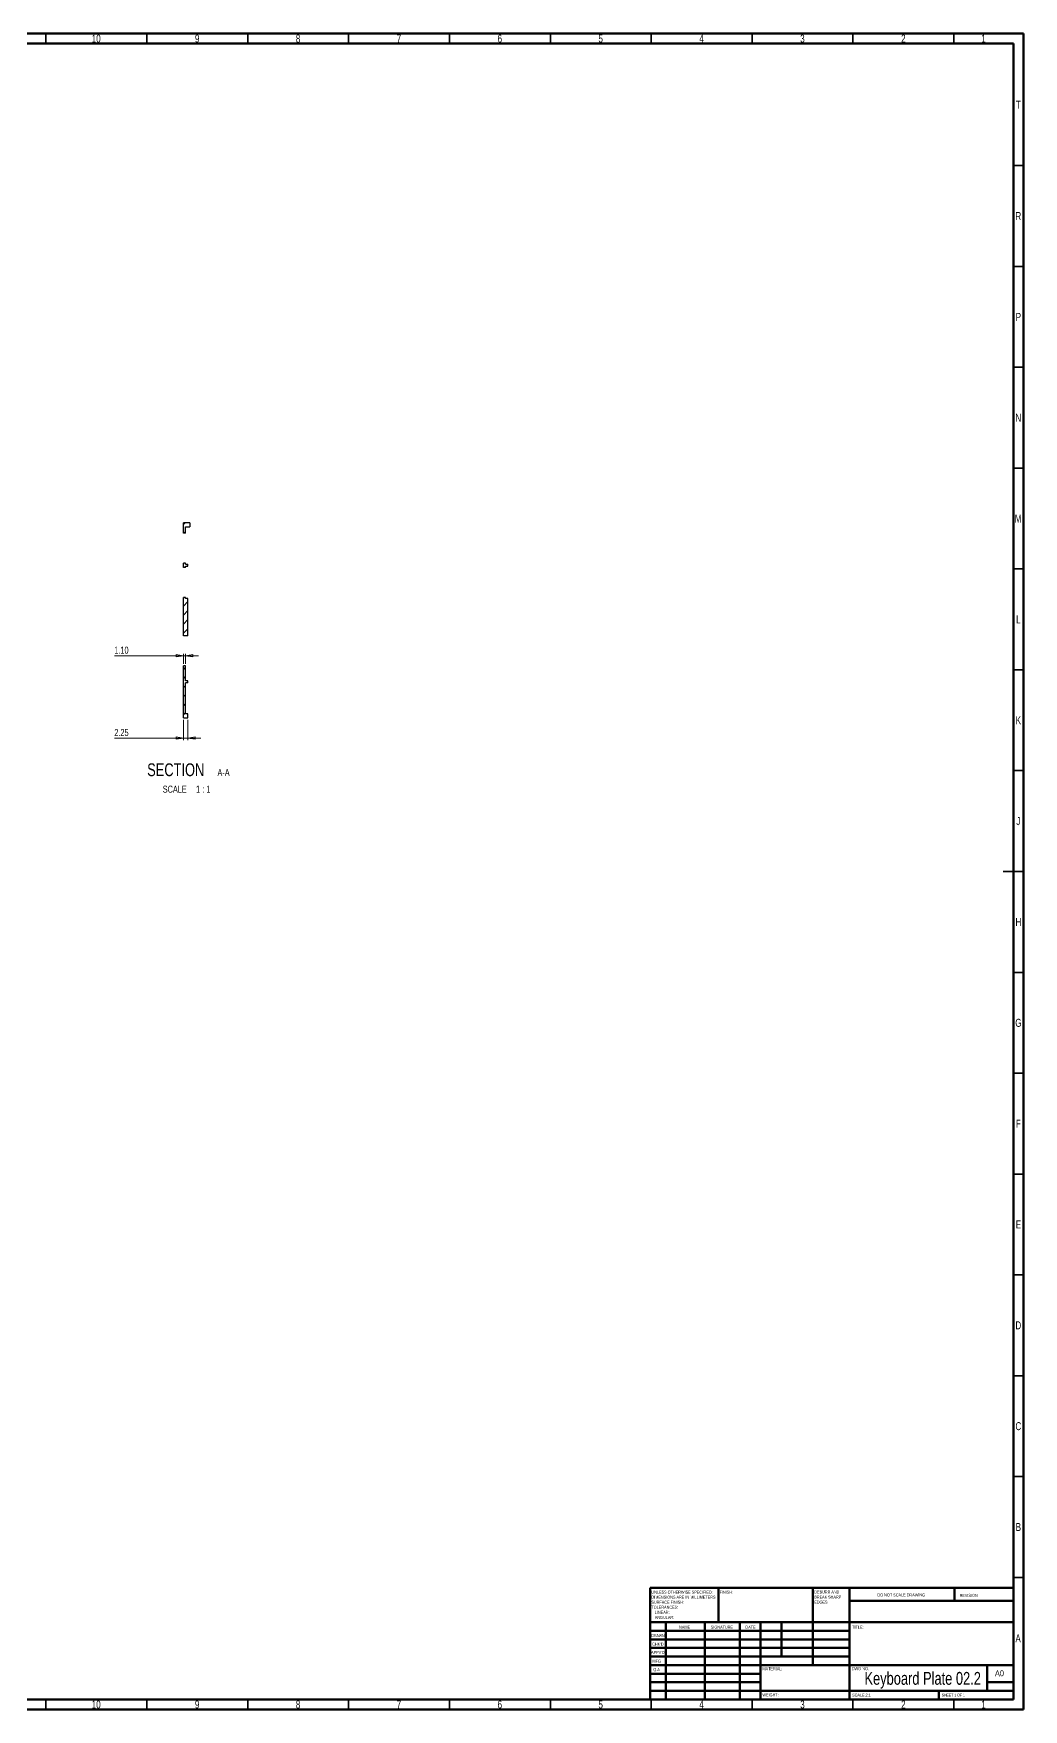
# Model space of a CAD drawing. Header units: millimetres. Extents: x 15 to 1184, y 5 to 836.
# Drawn here: x 693 to 1184, y 5 to 836 of the extents above; entities that cross this region are included whole.
import ezdxf

# ---------------------------------------------------------------- set-up
doc = ezdxf.new("R2010")
doc.units = ezdxf.units.MM
doc.styles.add('SLDTEXTSTYLE0', font='TXT', dxfattribs={"width": 0.75})
doc.styles.add('SLDTEXTSTYLE1', font='TXT', dxfattribs={"width": 0.686449})
doc.styles.add('SLDTEXTSTYLE2', font='TXT', dxfattribs={"width": 0.6875})
doc.styles.add('SLDTEXTSTYLE3', font='TXT', dxfattribs={"width": 0.65})
doc.dimstyles.new('SLDDIMSTYLE0', dxfattribs={"dimtxt": 3.5, "dimasz": 3.556, "dimexe": 0, "dimexo": 0.0625, "dimgap": 0.875, "dimtad": 1, "dimrnd": 1e-09, "dimzin": 4, "dimdsep": 46, "dimtxsty": 'SLDTEXTSTYLE0', "dimblk1": 'CLOSED', "dimblk2": 'CLOSED', "dimsah": 1, "dimcen": 0.09, "dimadec": 0, "dimazin": 1, "dimtfac": 1, "dimtmove": 0, "dimatfit": 0, "dimldrblk": 'CLOSED', "dimfxl": 1, "dimfrac": 2, "dimtolj": 1, "dimtzin": 12, "dimarcsym": 0})
doc.dimstyles.new('SLDDIMSTYLE1', dxfattribs={"dimtxt": 3.5, "dimasz": 3.556, "dimexe": 0, "dimexo": 0.0625, "dimgap": 0.875, "dimtad": 1, "dimrnd": 1e-09, "dimzin": 12, "dimdsep": 46, "dimtxsty": 'SLDTEXTSTYLE0', "dimblk1": 'CLOSED', "dimblk2": 'CLOSED', "dimsah": 1, "dimcen": 0.09, "dimadec": 0, "dimazin": 3, "dimtfac": 1, "dimtmove": 0, "dimatfit": 0, "dimldrblk": 'CLOSED', "dimfxl": 1, "dimfrac": 2, "dimtolj": 1, "dimtzin": 12, "dimarcsym": 0})

# ---------------------------------------------------------------- blocks, each defined once
blk = doc.blocks.new('SW_NOTE_0')
at = {"color": 0, "linetype": 'Continuous', "lineweight": 0, "char_height": 1.5, "attachment_point": 1, "style": 'SLDTEXTSTYLE0'}
for s, insert in [('UNLESS OTHERWISE SPECIFIED:', (0, 1.93)), ('TOLERANCES:', (0, -5.57)), ('SURFACE FINISH:', (0, -3.07)), ('DIMENSIONS ARE IN MILLIMETERS', (0, -0.57)), ('LINEAR:', (1.69, -8.07)), ('ANGULAR:', (1.69, -10.57))]:
    blk.add_mtext(s, dxfattribs=dict(at, insert=insert))
blk = doc.blocks.new('SW_NOTE_0_1')
at = {"color": 0, "linetype": 'Continuous', "lineweight": 0, "char_height": 1.5, "attachment_point": 1, "style": 'SLDTEXTSTYLE0'}
for s, insert in [('DEBURR AND', (0, 1.93)), ('BREAK SHARP', (0, -0.57)), ('EDGES', (0, -3.07))]:
    blk.add_mtext(s, dxfattribs=dict(at, insert=insert))
blk = doc.blocks.new('_Closed')
at = {"color": 0, "linetype": 'ByBlock', "lineweight": -2}
for p, q in [((-1, 0.166667), (0, 0)), ((-1, 0.166667), (-1, -0.166667)), ((0, 0), (-1, -0.166667)), ((0, 0), (-1, 0))]:
    blk.add_line(p, q, dxfattribs=at)
blk = doc.blocks.new('_D')
at = {"color": 7, "linetype": 'Continuous', "lineweight": 0}
for p, q in [((767.64, 527.5), (733.4, 527.5)), ((767.64, 523.47), (767.64, 528.5)), ((767.64, 527.5), (768.74, 527.5)), ((768.74, 523.47), (768.74, 528.5)), ((768.74, 527.5), (775.09, 527.5))]:
    blk.add_line(p, q, dxfattribs=at)
at = {"color": 7, "linetype": 'Continuous', "lineweight": 18, "xscale": 3.556, "yscale": 3.556}
blk.add_blockref('_Closed', (767.64, 527.5, 58.34), dxfattribs=at)
at = {"color": 7, "linetype": 'Continuous', "lineweight": 18, "xscale": 3.556, "yscale": 3.556, "rotation": 180}
blk.add_blockref('_Closed', (768.74, 527.5, 58.34), dxfattribs=at)
at = {"color": 7, "linetype": 'Continuous', "lineweight": 18, "insert": (733.4, 532.01), "char_height": 3.5, "attachment_point": 1, "style": 'SLDTEXTSTYLE0'}
blk.add_mtext('1.10', dxfattribs=at)
blk = doc.blocks.new('_D_1')
at = {"color": 7, "linetype": 'Continuous', "lineweight": 0}
for p, q in [((767.64, 495.65), (767.64, 485.65)), ((769.89, 495.65), (769.89, 485.65)), ((767.64, 486.65), (733.4, 486.65)), ((767.64, 486.65), (769.89, 486.65)), ((769.89, 486.65), (776.24, 486.65))]:
    blk.add_line(p, q, dxfattribs=at)
at = {"color": 7, "linetype": 'Continuous', "lineweight": 18, "xscale": 3.556, "yscale": 3.556}
blk.add_blockref('_Closed', (767.64, 486.65, 58.34), dxfattribs=at)
at = {"color": 7, "linetype": 'Continuous', "lineweight": 18, "xscale": 3.556, "yscale": 3.556, "rotation": 180}
blk.add_blockref('_Closed', (769.89, 486.65, 58.34), dxfattribs=at)
at = {"color": 7, "linetype": 'Continuous', "lineweight": 18, "insert": (733.4, 491.16), "char_height": 3.5, "attachment_point": 1, "style": 'SLDTEXTSTYLE0'}
blk.add_mtext('2.25', dxfattribs=at)
blk = doc.blocks.new('SW_NOTE_0_2')
at = {"color": 0, "linetype": 'Continuous', "lineweight": 0, "attachment_point": 2}
for s, insert, char_height, style in [('SECTION', (17.36, 8.19), 6.35, 'SLDTEXTSTYLE0'), ('A-A', (41.06, 5.35), 3.5, 'SLDTEXTSTYLE0'), ('SCALE', (16.87, -2.86), 3.5, 'SLDTEXTSTYLE0'), ('1 : 1', (30.98, -2.86), 3.5, 'SLDTEXTSTYLE3')]:
    blk.add_mtext(s, dxfattribs=dict(at, insert=insert, char_height=char_height, style=style))

msp = doc.modelspace()

# ---------------------------------------------------------------- hatches: boundary and pattern name
at = {"linetype": 'Continuous', "lineweight": 18}
h = msp.add_hatch(dxfattribs=at)
h.set_pattern_fill('ANSI31', style=0)
h.paths.add_polyline_path([(770.887, 591.323), (770.887, 593.323), (767.637, 593.323), (767.637, 588.25), (768.737, 588.25), (768.737, 591.323)], flags=0)
h = msp.add_hatch(dxfattribs=at)
h.set_pattern_fill('ANSI31', style=0)
h.paths.add_polyline_path([(768.737, 571.259), (768.737, 571.831), (769.887, 571.831), (769.887, 572.831), (768.737, 572.831), (768.737, 573.431), (767.637, 573.431), (767.637, 571.259)], flags=0)
h = msp.add_hatch(dxfattribs=at)
h.set_pattern_fill('ANSI31', style=0)
h.paths.add_polyline_path([(768.737, 555.839), (768.737, 556.439), (767.637, 556.439), (767.637, 537.285), (768.737, 537.285), (768.737, 537.376), (769.887, 537.376), (769.887, 555.839)], flags=0)
h = msp.add_hatch(dxfattribs=at)
h.set_pattern_fill('ANSI31', style=0)
h.paths.add_polyline_path([(767.637, 522.466), (767.637, 496.653), (769.887, 496.653), (769.887, 498.653), (768.737, 498.653), (768.737, 514.026), (769.887, 514.026), (769.887, 515.026), (768.737, 515.026), (768.737, 522.466)], flags=0)

# ---------------------------------------------------------------- linework, layer by layer
at = {"color": 7, "linetype": 'Continuous', "lineweight": 70}
for p, q in [((15, 836), (1184, 836)), ((20, 831), (1179, 831)), ((1179, 831), (1179, 10)), ((1184, 836), (1184, 5)), ((1179, 10), (20, 10)), ((1184, 5), (15, 5))]:
    msp.add_line(p, q, dxfattribs=at)
at = {"color": 7, "linetype": 'Continuous', "lineweight": 35}
for p, q in [((699.5, 831), (699.5, 836)), ((749.5, 831), (749.5, 836)), ((799.5, 831), (799.5, 836)), ((849.5, 831), (849.5, 836)), ((899.5, 831), (899.5, 836)), ((949.5, 831), (949.5, 836)), ((999.5, 831), (999.5, 836)), ((1049.5, 831), (1049.5, 836)), ((1099.5, 831), (1099.5, 836)), ((1149.5, 831), (1149.5, 836)), ((1179, 770.5), (1184, 770.5)), ((1179, 720.5), (1184, 720.5)), ((1179, 670.5), (1184, 670.5)), ((1179, 620.5), (1184, 620.5)), ((1179, 570.5), (1184, 570.5)), ((1179, 520.5), (1184, 520.5)), ((1179, 470.5), (1184, 470.5)), ((1184, 420.5), (1174, 420.5)), ((1179, 420.5), (1184, 420.5)), ((1179, 370.5), (1184, 370.5)), ((1179, 320.5), (1184, 320.5)), ((1179, 270.5), (1184, 270.5)), ((1179, 220.5), (1184, 220.5)), ((1179, 170.5), (1184, 170.5)), ((1179, 120.5), (1184, 120.5)), ((1179, 70.5), (1184, 70.5)), ((699.5, 10), (699.5, 5)), ((749.5, 10), (749.5, 5)), ((799.5, 10), (799.5, 5)), ((849.5, 10), (849.5, 5)), ((899.5, 10), (899.5, 5)), ((949.5, 10), (949.5, 5)), ((999.5, 10), (999.5, 5)), ((1049.5, 10), (1049.5, 5)), ((1099.5, 10), (1099.5, 5)), ((1149.5, 10), (1149.5, 5))]:
    msp.add_line(p, q, dxfattribs=at)
at = {"color": 7, "linetype": 'Continuous', "lineweight": 25}
for p, q in [((770.887, 593.323), (767.637, 593.323)), ((767.637, 588.25), (767.637, 593.323)), ((768.737, 588.25), (768.737, 591.323)), ((768.737, 591.323), (770.887, 591.323)), ((770.887, 593.323), (770.887, 591.323)), ((768.737, 588.25), (767.637, 588.25)), ((768.737, 573.431), (767.637, 573.431)), ((767.637, 571.259), (767.637, 573.431)), ((768.737, 572.831), (768.737, 573.431)), ((768.737, 571.259), (767.637, 571.259)), ((768.737, 572.831), (769.887, 572.831)), ((768.737, 571.259), (768.737, 571.831)), ((768.737, 571.831), (769.887, 571.831)), ((769.887, 571.831), (769.887, 572.831)), ((768.737, 556.439), (767.637, 556.439)), ((767.637, 537.285), (767.637, 556.439)), ((768.737, 555.839), (768.737, 556.439)), ((769.887, 555.839), (768.737, 555.839)), ((769.887, 537.376), (769.887, 555.839)), ((768.737, 537.285), (767.637, 537.285)), ((768.737, 537.285), (768.737, 537.376)), ((769.887, 537.376), (768.737, 537.376)), ((767.637, 496.653), (767.637, 522.466)), ((768.737, 522.466), (767.637, 522.466)), ((768.737, 515.026), (768.737, 522.466)), ((769.887, 515.026), (768.737, 515.026)), ((768.737, 498.653), (768.737, 514.026)), ((769.887, 514.026), (768.737, 514.026)), ((769.887, 514.026), (769.887, 515.026)), ((769.887, 498.653), (768.737, 498.653)), ((769.887, 496.653), (769.887, 498.653)), ((767.637, 496.653), (769.887, 496.653))]:
    msp.add_line(p, q, dxfattribs=at)
at = {"color": 7, "linetype": 'Continuous', "lineweight": 50}
for p, q in [((999, 65.25), (1179, 65.25)), ((999, 65.25), (999, 10)), ((1032.8, 48.25), (1032.8, 65.25)), ((1079.6, 65.25), (1079.6, 27)), ((1097.8, 65.25), (1097.8, 10)), ((1179, 58.875), (1097.8, 58.875)), ((1149.8, 58.875), (1149.8, 65.25)), ((1179, 48.25), (999, 48.25)), ((1097.8, 44), (999, 44)), ((1006.8, 48.25), (1006.8, 10)), ((1025.991, 48.25), (1025.991, 10)), ((1043.399, 48.25), (1043.399, 10)), ((1053.6, 10), (1053.6, 48.25)), ((1064, 31.25), (1064, 48.25)), ((1097.8, 39.75), (999, 39.75)), ((1097.8, 35.5), (999, 35.5)), ((1097.8, 31.25), (999, 31.25)), ((1053.6, 27), (999, 27)), ((1053.6, 27), (1179, 27)), ((1166, 14.25), (1166, 27)), ((1053.6, 22.75), (999, 22.75)), ((1053.6, 18.5), (999, 18.5)), ((1179, 18.5), (1166, 18.5)), ((999, 14.25), (1179, 14.25)), ((1142, 10), (1142, 14.25))]:
    msp.add_line(p, q, dxfattribs=at)

# ---------------------------------------------------------------- block references
at = {"color": 7, "linetype": 'Continuous', "lineweight": 0}
for name, p in [('SW_NOTE_0_2', (746.475, 465.933)), ('SW_NOTE_0', (999.594, 61.987)), ('SW_NOTE_0_1', (1080.309, 62.069))]:
    msp.add_blockref(name, p, dxfattribs=at)

# ---------------------------------------------------------------- texts
for s, insert, char_height, attachment_point, style in [('10', (724.42, 835.472), 3.9688, 2, 'SLDTEXTSTYLE0'), ('9', (774.46, 835.472), 3.969, 2, 'SLDTEXTSTYLE0'), ('8', (824.46, 835.472), 3.969, 2, 'SLDTEXTSTYLE0'), ('7', (874.46, 835.472), 3.969, 2, 'SLDTEXTSTYLE0'), ('6', (924.46, 835.472), 3.969, 2, 'SLDTEXTSTYLE0'), ('5', (974.46, 835.472), 3.969, 2, 'SLDTEXTSTYLE0'), ('4', (1024.46, 835.472), 3.969, 2, 'SLDTEXTSTYLE0'), ('3', (1074.46, 835.472), 3.969, 2, 'SLDTEXTSTYLE0'), ('2', (1124.46, 835.472), 3.969, 2, 'SLDTEXTSTYLE0'), ('1', (1164.21, 835.472), 3.969, 2, 'SLDTEXTSTYLE0'), ('T', (1181.488, 802.722), 3.969, 2, 'SLDTEXTSTYLE0'), ('R', (1181.444, 747.472), 3.969, 2, 'SLDTEXTSTYLE0'), ('P', (1181.485, 697.472), 3.969, 2, 'SLDTEXTSTYLE0'), ('N', (1181.464, 647.472), 3.969, 2, 'SLDTEXTSTYLE0'), ('M', (1181.362, 597.472), 3.969, 2, 'SLDTEXTSTYLE0'), ('L', (1181.455, 547.472), 3.969, 2, 'SLDTEXTSTYLE0'), ('K', (1181.489, 497.472), 3.969, 2, 'SLDTEXTSTYLE0'), ('J', (1181.465, 447.472), 3.969, 2, 'SLDTEXTSTYLE0'), ('H', (1181.49, 397.472), 3.969, 2, 'SLDTEXTSTYLE0'), ('G', (1181.487, 347.472), 3.969, 2, 'SLDTEXTSTYLE0'), ('F', (1181.458, 297.472), 3.969, 2, 'SLDTEXTSTYLE0'), ('E', (1181.508, 247.472), 3.969, 2, 'SLDTEXTSTYLE0'), ('D', (1181.453, 197.472), 3.969, 2, 'SLDTEXTSTYLE0'), ('C', (1181.459, 147.472), 3.969, 2, 'SLDTEXTSTYLE0'), ('B', (1181.471, 97.472), 3.969, 2, 'SLDTEXTSTYLE0'), ('FINISH:', (1033.371, 63.919), 1.5, 1, 'SLDTEXTSTYLE0'), ('DO NOT SCALE DRAWING', (1111.615, 62.533), 1.5, 1, 'SLDTEXTSTYLE0'), ('REVISION', (1152.328, 62.335), 1.5, 1, 'SLDTEXTSTYLE0'), ('DRAWN', (999.643, 42.385), 1.5, 1, 'SLDTEXTSTYLE1'), ('NAME', (1013.322, 46.501), 1.5, 1, 'SLDTEXTSTYLE0'), ('SIGNATURE', (1029.034, 46.562), 1.5, 1, 'SLDTEXTSTYLE0'), ('DATE', (1046.215, 46.576), 1.5, 1, 'SLDTEXTSTYLE0'), ('TITLE:', (1099.09, 46.576), 1.5, 1, 'SLDTEXTSTYLE0'), ('A', (1181.34, 42.222), 3.969, 2, 'SLDTEXTSTYLE0'), ("APPV'D", (999.402, 34.066), 1.5, 1, 'SLDTEXTSTYLE0'), ("CHK'D", (999.939, 38.162), 1.5, 1, 'SLDTEXTSTYLE0'), ('MFG', (1000.124, 29.716), 1.5, 1, 'SLDTEXTSTYLE0'), ('Q.A', (1000.509, 25.505), 1.5, 1, 'SLDTEXTSTYLE0'), ('MATERIAL:', (1054.646, 25.986), 1.5, 1, 'SLDTEXTSTYLE0'), ('DWG NO.', (1098.953, 25.986), 1.5, 1, 'SLDTEXTSTYLE0'), ('Keyboard Plate 02.2', (1134.052, 23.607), 6.35, 2, 'SLDTEXTSTYLE0'), ('A0', (1169.871, 24.406), 2.9104, 1, 'SLDTEXTSTYLE0'), ('10', (724.42, 9.472), 3.9688, 2, 'SLDTEXTSTYLE0'), ('9', (774.46, 9.472), 3.969, 2, 'SLDTEXTSTYLE0'), ('8', (824.46, 9.472), 3.969, 2, 'SLDTEXTSTYLE0'), ('7', (874.46, 9.472), 3.969, 2, 'SLDTEXTSTYLE0'), ('6', (924.46, 9.472), 3.969, 2, 'SLDTEXTSTYLE0'), ('5', (974.46, 9.472), 3.969, 2, 'SLDTEXTSTYLE0'), ('4', (1024.46, 9.472), 3.969, 2, 'SLDTEXTSTYLE0'), ('WEIGHT:', (1054.618, 12.949), 1.4986, 1, 'SLDTEXTSTYLE0'), ('3', (1074.46, 9.472), 3.969, 2, 'SLDTEXTSTYLE0'), ('SCALE:2:1', (1099.074, 12.9), 1.5, 1, 'SLDTEXTSTYLE0'), ('2', (1124.46, 9.472), 3.969, 2, 'SLDTEXTSTYLE0'), ('SHEET 1 OF 1', (1143.478, 12.9), 1.5, 1, 'SLDTEXTSTYLE2'), ('1', (1164.21, 9.472), 3.969, 2, 'SLDTEXTSTYLE0')]:
    msp.add_mtext(s, dxfattribs=dict(at, insert=insert, char_height=char_height, attachment_point=attachment_point, style=style))

# ---------------------------------------------------------------- dimensions: what is measured, and where the dimension line sits
at = {"color": 7, "linetype": 'Continuous', "lineweight": 18}
for base, p1, p2, dimstyle, picture, middle in [((768.737, 527.498), (767.637, 522.466), (768.737, 522.466), 'SLDDIMSTYLE0', '_D', (737.925, 527.498)), ((769.887, 486.653), (767.637, 496.653), (769.887, 496.653), 'SLDDIMSTYLE1', '_D_1', (737.925, 486.653))]:
    dim = msp.add_linear_dim(base=base, p1=p1, p2=p2, dimstyle=dimstyle, dxfattribs=at)
    dim.commit()
    dim.dimension.update_dxf_attribs({"geometry": picture, "text_midpoint": middle, "dimtype": 160})

doc.saveas('drawing.dxf')
